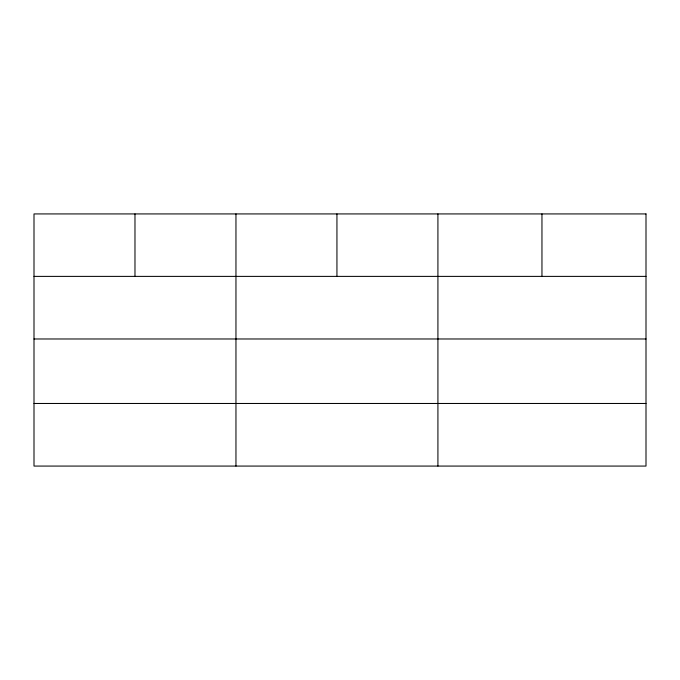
<?xml version="1.0" encoding="UTF-8"?>
<svg xmlns="http://www.w3.org/2000/svg" width="680" height="680" viewBox="0 0 680 680"><rect width="100%" height="100%" fill="white"/><g stroke="black" fill="none" stroke-linecap="round" stroke-linejoin="round"><path stroke-width="1.02" d="M34 276.386L646 276.386M34 338.98L646 338.98M34 403.469L646 403.469M541.96 213.928L541.96 276.386M437.92 213.928L437.92 466.072M336.94 213.928L336.94 276.386M235.96 213.928L235.96 466.072M134.98 213.928L134.98 276.386M646 213.928L34 213.928L34 466.072L646 466.072L646 213.928"/></g></svg>
